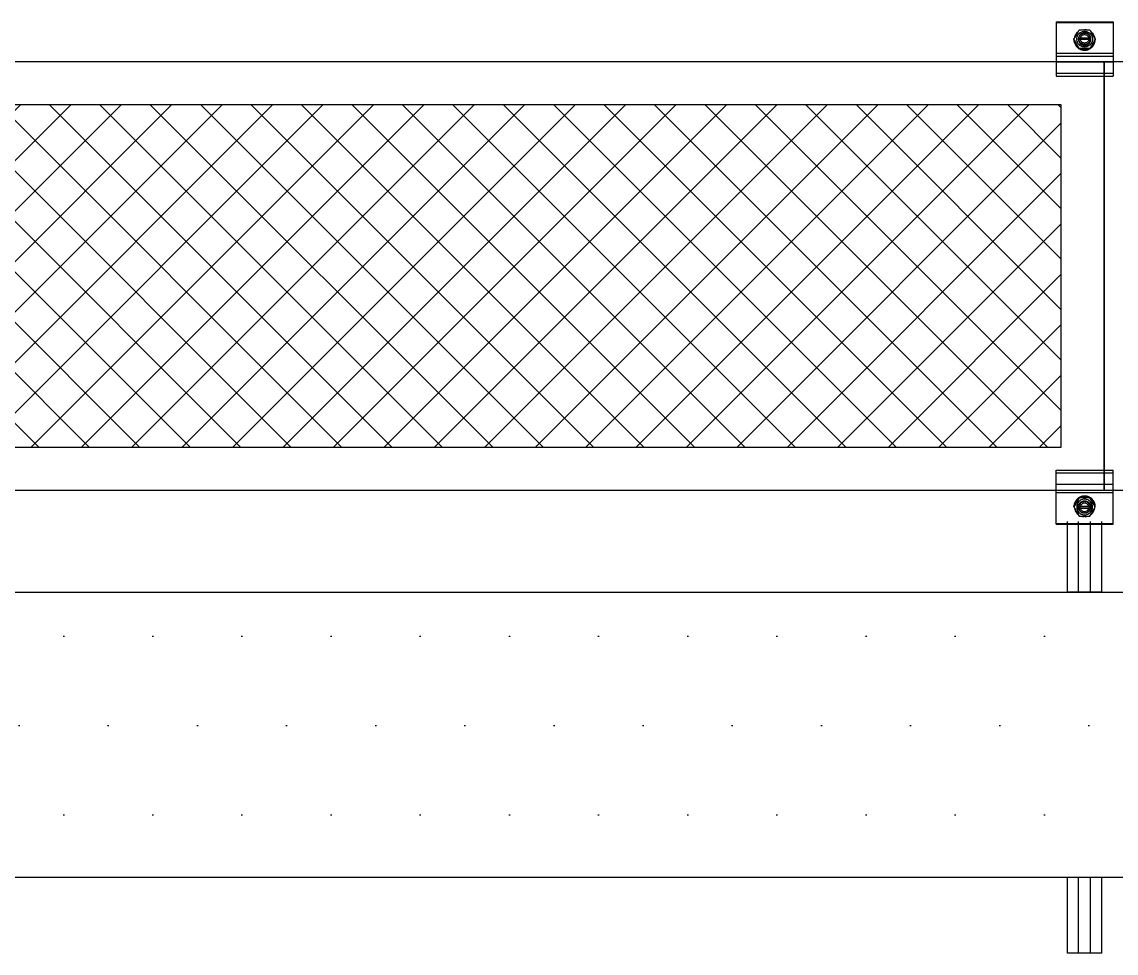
# Model space of a CAD drawing. Header units: millimetres. Extents: x 1732 to 2060, y 1135 to 1322.
# Drawn here: x 1850.17 to 1875.6, y 1264.24 to 1285.88 of the extents above; entities that cross this region are included whole.
import ezdxf

# ---------------------------------------------------------------- set-up
doc = ezdxf.new("R2010")
doc.units = ezdxf.units.MM

# ---------------------------------------------------------------- blocks, each defined once
blk = doc.blocks.new('A$C21b53e3b')
at = {"color": 6, "linetype": 'Continuous'}
for p, q in [((0, 0), (0, 0.04)), ((0.03804, 0.04), (0, 0.04)), ((0.002, 0), (0.002, 0.04)), ((0.01, 0), (0.01, 0.04)), ((0.014, 0), (0.014, 0.04)), ((0.0159, 0.04), (0.0159, 0)), ((0.03757, 0), (0.03757, 0.04)), ((0.03804, 0), (0.03804, 0.04)), ((0.01906, 0.02337), (0.01866, 0.02245)), ((0.01876, 0.02271), (0.01897, 0.02318)), ((0.01883, 0.02277), (0.01904, 0.02324)), ((0.01897, 0.02318), (0.01917, 0.02356)), ((0.01904, 0.02324), (0.01917, 0.02347)), ((0.01917, 0.02354), (0.01906, 0.02337)), ((0.01917, 0.02375), (0.01916, 0.02288)), ((0.01991, 0.02419), (0.01917, 0.02375)), ((0.01939, 0.02375), (0.01917, 0.02375)), ((0.01935, 0.02386), (0.01948, 0.02407)), ((0.01958, 0.02421), (0.01937, 0.02387)), ((0.02015, 0.02419), (0.01939, 0.02375)), ((0.01939, 0.02375), (0.0194, 0.02288)), ((0.01942, 0.0239), (0.01956, 0.02412)), ((0.01948, 0.02407), (0.01978, 0.02448)), ((0.01956, 0.02412), (0.01987, 0.02453)), ((0.02022, 0.02498), (0.01958, 0.02421)), ((0.01978, 0.02448), (0.02011, 0.02487)), ((0.01987, 0.02453), (0.0202, 0.02492)), ((0.02062, 0.0246), (0.01991, 0.02419)), ((0.02011, 0.02487), (0.02047, 0.02524)), ((0.02088, 0.0246), (0.02015, 0.02419)), ((0.0202, 0.02492), (0.02056, 0.02528)), ((0.02095, 0.02566), (0.02022, 0.02498)), ((0.02047, 0.02524), (0.02086, 0.02558)), ((0.02049, 0.02453), (0.02053, 0.02457)), ((0.02053, 0.02457), (0.02087, 0.02492)), ((0.02056, 0.02528), (0.02095, 0.02562)), ((0.02133, 0.02502), (0.02062, 0.0246)), ((0.02086, 0.02558), (0.02126, 0.02589)), ((0.02087, 0.02492), (0.02125, 0.02525)), ((0.0216, 0.02502), (0.02088, 0.0246)), ((0.02177, 0.02623), (0.02095, 0.02566)), ((0.02095, 0.02562), (0.02136, 0.02593)), ((0.02125, 0.02525), (0.02164, 0.02555)), ((0.02126, 0.02589), (0.02169, 0.02618)), ((0.02179, 0.02361), (0.02132, 0.02298)), ((0.02203, 0.02542), (0.02133, 0.02502)), ((0.02136, 0.02593), (0.02179, 0.02621)), ((0.02231, 0.02542), (0.0216, 0.02502)), ((0.02164, 0.02555), (0.02206, 0.02583)), ((0.02169, 0.02618), (0.02213, 0.02643)), ((0.02266, 0.02668), (0.02177, 0.02623)), ((0.02179, 0.02621), (0.02224, 0.02646)), ((0.02234, 0.02416), (0.02179, 0.02361)), ((0.02274, 0.02583), (0.02203, 0.02542)), ((0.02206, 0.02583), (0.0225, 0.02607)), ((0.02213, 0.02643), (0.0226, 0.02665)), ((0.02224, 0.02646), (0.0227, 0.02667)), ((0.02302, 0.02583), (0.02231, 0.02542)), ((0.02297, 0.02463), (0.02234, 0.02416)), ((0.0225, 0.02607), (0.02295, 0.02627)), ((0.0226, 0.02665), (0.02307, 0.02684)), ((0.0236, 0.027), (0.02266, 0.02668)), ((0.0227, 0.02667), (0.02318, 0.02686)), ((0.02271, 0.02299), (0.0232, 0.02344)), ((0.02345, 0.02624), (0.02274, 0.02583)), ((0.02295, 0.02627), (0.02341, 0.02645)), ((0.02366, 0.02501), (0.02297, 0.02463)), ((0.02372, 0.02624), (0.02302, 0.02583)), ((0.02355, 0.02306), (0.02306, 0.02257)), ((0.02307, 0.02684), (0.02356, 0.02699)), ((0.02318, 0.02686), (0.02367, 0.02701)), ((0.0232, 0.02344), (0.02374, 0.02381)), ((0.02341, 0.02645), (0.02389, 0.02659)), ((0.02417, 0.02665), (0.02345, 0.02624)), ((0.02412, 0.02346), (0.02355, 0.02306)), ((0.02356, 0.02699), (0.02406, 0.02711)), ((0.02458, 0.02719), (0.0236, 0.027)), ((0.02439, 0.02528), (0.02366, 0.02501)), ((0.02367, 0.02701), (0.02417, 0.02712)), ((0.02443, 0.02665), (0.02372, 0.02624)), ((0.02374, 0.02381), (0.02433, 0.02409)), ((0.02389, 0.02659), (0.02415, 0.02664)), ((0.02406, 0.02711), (0.02457, 0.02719)), ((0.02475, 0.02376), (0.02412, 0.02346)), ((0.02417, 0.02712), (0.02468, 0.0272)), ((0.0249, 0.02707), (0.02417, 0.02665)), ((0.02433, 0.02409), (0.02496, 0.02429)), ((0.02516, 0.02545), (0.02439, 0.02528)), ((0.02514, 0.02707), (0.02443, 0.02665)), ((0.02457, 0.02719), (0.02508, 0.02724)), ((0.02518, 0.02723), (0.02458, 0.02719)), ((0.02468, 0.0272), (0.0252, 0.02724)), ((0.02542, 0.02394), (0.02475, 0.02376)), ((0.02566, 0.02751), (0.0249, 0.02707)), ((0.02496, 0.02429), (0.02561, 0.02439)), ((0.02508, 0.02724), (0.0252, 0.02724)), ((0.02588, 0.02751), (0.02514, 0.02707)), ((0.02594, 0.02551), (0.02516, 0.02545)), ((0.02612, 0.024), (0.02542, 0.02394)), ((0.02561, 0.02439), (0.02627, 0.02439)), ((0.02564, 0.02346), (0.02589, 0.02349)), ((0.02567, 0.02296), (0.02564, 0.02346)), ((0.02588, 0.02751), (0.02566, 0.02751)), ((0.02664, 0.02707), (0.02588, 0.02751)), ((0.02589, 0.02349), (0.02614, 0.0235)), ((0.02672, 0.02545), (0.02594, 0.02551)), ((0.02681, 0.02394), (0.02612, 0.024)), ((0.02614, 0.0235), (0.02639, 0.02349)), ((0.02627, 0.02439), (0.02692, 0.02429)), ((0.02639, 0.02349), (0.02664, 0.02346)), ((0.02674, 0.02715), (0.02646, 0.02718)), ((0.02737, 0.02665), (0.02664, 0.02707)), ((0.02664, 0.02346), (0.02667, 0.02296)), ((0.02664, 0.01654), (0.02664, 0.02346)), ((0.02749, 0.02528), (0.02672, 0.02545)), ((0.02769, 0.02692), (0.02674, 0.02715)), ((0.02748, 0.02376), (0.02681, 0.02394)), ((0.02692, 0.02429), (0.02755, 0.02409)), ((0.02809, 0.02624), (0.02737, 0.02665)), ((0.02811, 0.02346), (0.02748, 0.02376)), ((0.02822, 0.02501), (0.02749, 0.02528)), ((0.02755, 0.02409), (0.02814, 0.02381)), ((0.0286, 0.02657), (0.02769, 0.02692)), ((0.02777, 0.02643), (0.02781, 0.02642)), ((0.02781, 0.02642), (0.02827, 0.02623)), ((0.0288, 0.02583), (0.02809, 0.02624)), ((0.02868, 0.02306), (0.02811, 0.02346)), ((0.02814, 0.02381), (0.02869, 0.02344)), ((0.02891, 0.02463), (0.02822, 0.02501)), ((0.02827, 0.02623), (0.02872, 0.02602)), ((0.02946, 0.0261), (0.0286, 0.02657)), ((0.02917, 0.02257), (0.02868, 0.02306)), ((0.02869, 0.02344), (0.02917, 0.02299)), ((0.02872, 0.02602), (0.02915, 0.02577)), ((0.02951, 0.02542), (0.0288, 0.02583)), ((0.02954, 0.02416), (0.02891, 0.02463)), ((0.02915, 0.02577), (0.02957, 0.0255)), ((0.03024, 0.02552), (0.02946, 0.0261)), ((0.03021, 0.02502), (0.02951, 0.02542)), ((0.0301, 0.02361), (0.02954, 0.02416)), ((0.02957, 0.0255), (0.02996, 0.02519)), ((0.02996, 0.02519), (0.03004, 0.02512)), ((0.03057, 0.02298), (0.0301, 0.02361)), ((0.03092, 0.0246), (0.03021, 0.02502)), ((0.03094, 0.02484), (0.03024, 0.02552)), ((0.03163, 0.02419), (0.03092, 0.0246)), ((0.03131, 0.02438), (0.03094, 0.02484)), ((0.03237, 0.02375), (0.03163, 0.02419)), ((0.03238, 0.02288), (0.03237, 0.02375)), ((0.01823, 0.02022), (0.01826, 0.02073)), ((0.01823, 0.01971), (0.01823, 0.02022)), ((0.01827, 0.0192), (0.01823, 0.01971)), ((0.01838, 0.02149), (0.01824, 0.02051)), ((0.01824, 0.02051), (0.01824, 0.01951)), ((0.01824, 0.01951), (0.01837, 0.01853)), ((0.01826, 0.02073), (0.01833, 0.02124)), ((0.01827, 0.01977), (0.01828, 0.02028)), ((0.01831, 0.01926), (0.01827, 0.01977)), ((0.01834, 0.01869), (0.01827, 0.0192)), ((0.01828, 0.02028), (0.01832, 0.02079)), ((0.01838, 0.01875), (0.01831, 0.01926)), ((0.01832, 0.02079), (0.01839, 0.0213)), ((0.01833, 0.02124), (0.01844, 0.02174)), ((0.01845, 0.01819), (0.01834, 0.01869)), ((0.01837, 0.01853), (0.01864, 0.01757)), ((0.01866, 0.02245), (0.01838, 0.02149)), ((0.01848, 0.01825), (0.01838, 0.01875)), ((0.01839, 0.0213), (0.0185, 0.0218)), ((0.01844, 0.02174), (0.01858, 0.02223)), ((0.01859, 0.0177), (0.01845, 0.01819)), ((0.01862, 0.01776), (0.01848, 0.01825)), ((0.0185, 0.0218), (0.01865, 0.02229)), ((0.01858, 0.02223), (0.01876, 0.02271)), ((0.01877, 0.01722), (0.01859, 0.0177)), ((0.01879, 0.01727), (0.01862, 0.01776)), ((0.01864, 0.01757), (0.01903, 0.01665)), ((0.01865, 0.02229), (0.01883, 0.02277)), ((0.01875, 0.02004), (0.01877, 0.02054)), ((0.01876, 0.01955), (0.01875, 0.02004)), ((0.01881, 0.01905), (0.01876, 0.01955)), ((0.01877, 0.02054), (0.01883, 0.02103)), ((0.01898, 0.01675), (0.01877, 0.01722)), ((0.019, 0.01681), (0.01879, 0.01727)), ((0.0189, 0.01856), (0.01881, 0.01905)), ((0.01883, 0.02103), (0.01893, 0.02152)), ((0.01902, 0.01808), (0.0189, 0.01856)), ((0.01893, 0.02152), (0.01906, 0.022)), ((0.01917, 0.01641), (0.01898, 0.01675)), ((0.01917, 0.0165), (0.019, 0.01681)), ((0.01915, 0.01769), (0.01902, 0.01808)), ((0.01903, 0.01665), (0.01917, 0.01643)), ((0.01906, 0.022), (0.01915, 0.02227)), ((0.01915, 0.02205), (0.01914, 0.02123)), ((0.01914, 0.02123), (0.01914, 0.02041)), ((0.01914, 0.02041), (0.01914, 0.01959)), ((0.01914, 0.01959), (0.01914, 0.01877)), ((0.01914, 0.01877), (0.01915, 0.01795)), ((0.01916, 0.02288), (0.01915, 0.02205)), ((0.01915, 0.01795), (0.01916, 0.01712)), ((0.01916, 0.01712), (0.01917, 0.01625)), ((0.01939, 0.01625), (0.01917, 0.01625)), ((0.01917, 0.01625), (0.01991, 0.01581)), ((0.0195, 0.01587), (0.01932, 0.01616)), ((0.01934, 0.01615), (0.01955, 0.0158)), ((0.0194, 0.01712), (0.01939, 0.01625)), ((0.01939, 0.01625), (0.02015, 0.01581)), ((0.01951, 0.01592), (0.01939, 0.01612)), ((0.0194, 0.02288), (0.01941, 0.02205)), ((0.01941, 0.01795), (0.0194, 0.01712)), ((0.01941, 0.02205), (0.01942, 0.02123)), ((0.01942, 0.01877), (0.01941, 0.01795)), ((0.01942, 0.02123), (0.01942, 0.02041)), ((0.01942, 0.02041), (0.01942, 0.01959)), ((0.01942, 0.01959), (0.01942, 0.01877)), ((0.01981, 0.01546), (0.0195, 0.01587)), ((0.01982, 0.01551), (0.01951, 0.01592)), ((0.01955, 0.0158), (0.02018, 0.01503)), ((0.02014, 0.01507), (0.01981, 0.01546)), ((0.02014, 0.01512), (0.01982, 0.01551)), ((0.01991, 0.01581), (0.02062, 0.0154)), ((0.02015, 0.01581), (0.02088, 0.0154)), ((0.02044, 0.01549), (0.02043, 0.01551)), ((0.0205, 0.02078), (0.02044, 0.02)), ((0.02044, 0.02), (0.0205, 0.01922)), ((0.02078, 0.01513), (0.02044, 0.01549)), ((0.02067, 0.02155), (0.0205, 0.02078)), ((0.0205, 0.01922), (0.02067, 0.01845)), ((0.02062, 0.0154), (0.02133, 0.01498)), ((0.02094, 0.02229), (0.02067, 0.02155)), ((0.02067, 0.01845), (0.02094, 0.01771)), ((0.02088, 0.0154), (0.0216, 0.01498)), ((0.02132, 0.02298), (0.02094, 0.02229)), ((0.02094, 0.01771), (0.02132, 0.01702)), ((0.02132, 0.01702), (0.02179, 0.01639)), ((0.02155, 0.02), (0.02159, 0.02064)), ((0.02159, 0.01936), (0.02155, 0.02)), ((0.02159, 0.02064), (0.02174, 0.02128)), ((0.02174, 0.01872), (0.02159, 0.01936)), ((0.02174, 0.02128), (0.02197, 0.02189)), ((0.02197, 0.01811), (0.02174, 0.01872)), ((0.02179, 0.01639), (0.02234, 0.01584)), ((0.02195, 0.02), (0.02202, 0.01922)), ((0.02197, 0.02189), (0.0223, 0.02247)), ((0.0223, 0.01753), (0.02197, 0.01811)), ((0.02202, 0.01922), (0.02225, 0.01848)), ((0.02218, 0.02069), (0.02212, 0.02)), ((0.02212, 0.02), (0.02218, 0.01931)), ((0.02236, 0.02137), (0.02218, 0.02069)), ((0.02218, 0.01931), (0.02236, 0.01863)), ((0.02225, 0.01848), (0.02261, 0.01779)), ((0.0223, 0.02247), (0.02271, 0.02299)), ((0.02271, 0.01701), (0.0223, 0.01753)), ((0.02234, 0.01584), (0.02297, 0.01537)), ((0.02266, 0.022), (0.02236, 0.02137)), ((0.02236, 0.01863), (0.02266, 0.018)), ((0.02261, 0.01779), (0.02312, 0.01717)), ((0.02306, 0.02257), (0.02266, 0.022)), ((0.02266, 0.018), (0.02306, 0.01743)), ((0.0232, 0.01656), (0.02271, 0.01701)), ((0.02297, 0.01537), (0.02366, 0.01499)), ((0.02306, 0.01743), (0.02355, 0.01694)), ((0.02312, 0.01717), (0.02372, 0.01668)), ((0.02326, 0.02074), (0.02318, 0.02025)), ((0.02318, 0.02025), (0.02318, 0.01975)), ((0.02318, 0.01975), (0.02326, 0.01926)), ((0.02374, 0.01619), (0.0232, 0.01656)), ((0.02342, 0.0212), (0.02326, 0.02074)), ((0.02326, 0.01926), (0.02342, 0.0188)), ((0.02366, 0.02164), (0.02342, 0.0212)), ((0.02342, 0.0188), (0.02366, 0.01836)), ((0.02355, 0.01694), (0.02412, 0.01654)), ((0.02396, 0.02203), (0.02366, 0.02164)), ((0.02366, 0.01836), (0.02396, 0.01797)), ((0.02372, 0.01668), (0.02441, 0.01631)), ((0.02433, 0.01591), (0.02374, 0.01619)), ((0.02432, 0.02236), (0.02396, 0.02203)), ((0.02396, 0.01797), (0.02432, 0.01764)), ((0.02412, 0.01654), (0.02475, 0.01624)), ((0.02474, 0.02264), (0.02432, 0.02236)), ((0.02432, 0.01764), (0.02474, 0.01736)), ((0.02496, 0.01571), (0.02433, 0.01591)), ((0.02441, 0.01631), (0.02515, 0.01608)), ((0.02519, 0.02284), (0.02474, 0.02264)), ((0.02474, 0.01736), (0.02519, 0.01716)), ((0.02475, 0.01624), (0.02542, 0.01606)), ((0.02561, 0.01561), (0.02496, 0.01571)), ((0.02515, 0.01608), (0.02594, 0.016)), ((0.02567, 0.02296), (0.02519, 0.02284)), ((0.02519, 0.01716), (0.02567, 0.01704)), ((0.02542, 0.01606), (0.02612, 0.016)), ((0.02627, 0.01561), (0.02561, 0.01561)), ((0.02564, 0.01654), (0.02567, 0.01704)), ((0.02589, 0.01651), (0.02564, 0.01654)), ((0.02567, 0.02296), (0.02567, 0.01704)), ((0.02614, 0.0165), (0.02589, 0.01651)), ((0.02594, 0.016), (0.02598, 0.016)), ((0.02612, 0.016), (0.02681, 0.01606)), ((0.02639, 0.01651), (0.02614, 0.0165)), ((0.02692, 0.01571), (0.02627, 0.01561)), ((0.02664, 0.01654), (0.02639, 0.01651)), ((0.02667, 0.01704), (0.02664, 0.01654)), ((0.02667, 0.02296), (0.02667, 0.01704)), ((0.02715, 0.02284), (0.02667, 0.02296)), ((0.02667, 0.01704), (0.02715, 0.01716)), ((0.02681, 0.01606), (0.02748, 0.01624)), ((0.02755, 0.01591), (0.02692, 0.01571)), ((0.0276, 0.02264), (0.02715, 0.02284)), ((0.02715, 0.01716), (0.0276, 0.01736)), ((0.02748, 0.01624), (0.02811, 0.01654)), ((0.02814, 0.01619), (0.02755, 0.01591)), ((0.02801, 0.02236), (0.0276, 0.02264)), ((0.0276, 0.01736), (0.02801, 0.01764)), ((0.02837, 0.02203), (0.02801, 0.02236)), ((0.02801, 0.01764), (0.02837, 0.01797)), ((0.02811, 0.01654), (0.02868, 0.01694)), ((0.02869, 0.01656), (0.02814, 0.01619)), ((0.02822, 0.01499), (0.02891, 0.01537)), ((0.02868, 0.02164), (0.02837, 0.02203)), ((0.02837, 0.01797), (0.02868, 0.01836)), ((0.02891, 0.0212), (0.02868, 0.02164)), ((0.02868, 0.01836), (0.02891, 0.0188)), ((0.02868, 0.01694), (0.02917, 0.01743)), ((0.02917, 0.01701), (0.02869, 0.01656)), ((0.02907, 0.02074), (0.02891, 0.0212)), ((0.02891, 0.0188), (0.02907, 0.01926)), ((0.02891, 0.01537), (0.02954, 0.01584)), ((0.02915, 0.02025), (0.02907, 0.02074)), ((0.02907, 0.01926), (0.02915, 0.01975)), ((0.02915, 0.01975), (0.02915, 0.02025)), ((0.02917, 0.02299), (0.02958, 0.02247)), ((0.02957, 0.022), (0.02917, 0.02257)), ((0.02917, 0.01743), (0.02957, 0.018)), ((0.02958, 0.01753), (0.02917, 0.01701)), ((0.02954, 0.01584), (0.0301, 0.01639)), ((0.02987, 0.02137), (0.02957, 0.022)), ((0.02957, 0.018), (0.02987, 0.01863)), ((0.02958, 0.02247), (0.02991, 0.02189)), ((0.02991, 0.01811), (0.02958, 0.01753)), ((0.03005, 0.02069), (0.02987, 0.02137)), ((0.02987, 0.01863), (0.03005, 0.01931)), ((0.02991, 0.02189), (0.03015, 0.02128)), ((0.03015, 0.01872), (0.02991, 0.01811)), ((0.03011, 0.02), (0.03005, 0.02069)), ((0.03005, 0.01931), (0.03011, 0.02)), ((0.0301, 0.01639), (0.03057, 0.01702)), ((0.03015, 0.02128), (0.03029, 0.02064)), ((0.03029, 0.01936), (0.03015, 0.01872)), ((0.03022, 0.01498), (0.03092, 0.0154)), ((0.03029, 0.02064), (0.03033, 0.02)), ((0.03033, 0.02), (0.03029, 0.01936)), ((0.03094, 0.02229), (0.03057, 0.02298)), ((0.03057, 0.01702), (0.03094, 0.01771)), ((0.03084, 0.01513), (0.03115, 0.01553)), ((0.03092, 0.0154), (0.03163, 0.01581)), ((0.03122, 0.02155), (0.03094, 0.02229)), ((0.03094, 0.01771), (0.03122, 0.01845)), ((0.03138, 0.02078), (0.03122, 0.02155)), ((0.03122, 0.01845), (0.03138, 0.01922)), ((0.03144, 0.02), (0.03138, 0.02078)), ((0.03138, 0.01922), (0.03144, 0.02)), ((0.03163, 0.01581), (0.03237, 0.01625)), ((0.03237, 0.01625), (0.03238, 0.01712)), ((0.03239, 0.02205), (0.03238, 0.02288)), ((0.03238, 0.01712), (0.03239, 0.01795)), ((0.03241, 0.02233), (0.03239, 0.0224)), ((0.0324, 0.02123), (0.03239, 0.02205)), ((0.03239, 0.01795), (0.0324, 0.01877)), ((0.03239, 0.01796), (0.03256, 0.01856)), ((0.0324, 0.02041), (0.0324, 0.02123)), ((0.0324, 0.02044), (0.03243, 0.02044)), ((0.0324, 0.01959), (0.0324, 0.02041)), ((0.0324, 0.02031), (0.03245, 0.02031)), ((0.03246, 0.01969), (0.0324, 0.0197)), ((0.03242, 0.0196), (0.0324, 0.0196)), ((0.0324, 0.01877), (0.0324, 0.01959)), ((0.03245, 0.01947), (0.0324, 0.01947)), ((0.0324, 0.01947), (0.0324, 0.01947)), ((0.03267, 0.02139), (0.03241, 0.02233)), ((0.03245, 0.0196), (0.03242, 0.0196)), ((0.03243, 0.02044), (0.03251, 0.02044)), ((0.03245, 0.02031), (0.0325, 0.02031)), ((0.03245, 0.01969), (0.03249, 0.01969)), ((0.03248, 0.0196), (0.03245, 0.0196)), ((0.0325, 0.01947), (0.03245, 0.01947)), ((0.03249, 0.01969), (0.03246, 0.01969)), ((0.03251, 0.01961), (0.03248, 0.0196)), ((0.03249, 0.01969), (0.03251, 0.01968)), ((0.03251, 0.01969), (0.03249, 0.01969)), ((0.0325, 0.02031), (0.03255, 0.02031)), ((0.03255, 0.01947), (0.0325, 0.01947)), ((0.03251, 0.02044), (0.03256, 0.02044)), ((0.03254, 0.01968), (0.03251, 0.01969)), ((0.03251, 0.01968), (0.03255, 0.01962)), ((0.03256, 0.01967), (0.03251, 0.01968)), ((0.03253, 0.01961), (0.03251, 0.01961)), ((0.03254, 0.01961), (0.03253, 0.01961)), ((0.03256, 0.01967), (0.03254, 0.01968)), ((0.03255, 0.01961), (0.03254, 0.01961)), ((0.03255, 0.02031), (0.03259, 0.02032)), ((0.0326, 0.01961), (0.03255, 0.01962)), ((0.03255, 0.01962), (0.03255, 0.01962)), ((0.03255, 0.01962), (0.03255, 0.01962)), ((0.03255, 0.01962), (0.03255, 0.01961)), ((0.03258, 0.01948), (0.03255, 0.01947)), ((0.03256, 0.02044), (0.03261, 0.02045)), ((0.0326, 0.01964), (0.03256, 0.01967)), ((0.03259, 0.01965), (0.03256, 0.01967)), ((0.03256, 0.01856), (0.03268, 0.01949)), ((0.03262, 0.01948), (0.03258, 0.01948)), ((0.03259, 0.02032), (0.03262, 0.02032)), ((0.03261, 0.01963), (0.03259, 0.01965)), ((0.03265, 0.01958), (0.0326, 0.01961)), ((0.03261, 0.02045), (0.03265, 0.02045)), ((0.03266, 0.01957), (0.03261, 0.01963)), ((0.03262, 0.02032), (0.03265, 0.02032)), ((0.03264, 0.01948), (0.03262, 0.01948)), ((0.03266, 0.01948), (0.03264, 0.01948)), ((0.03265, 0.02045), (0.03269, 0.02045)), ((0.03265, 0.02032), (0.03268, 0.02033)), ((0.03266, 0.01957), (0.03265, 0.01958)), ((0.03267, 0.01954), (0.03266, 0.01957)), ((0.03267, 0.01948), (0.03266, 0.01948)), ((0.03279, 0.02046), (0.03267, 0.02139)), ((0.03268, 0.01949), (0.03267, 0.01954)), ((0.03268, 0.01948), (0.03267, 0.01948)), ((0.03268, 0.02033), (0.0327, 0.02033)), ((0.03268, 0.01949), (0.03268, 0.01948)), ((0.03268, 0.01949), (0.03268, 0.01949)), ((0.03269, 0.02045), (0.03273, 0.02045)), ((0.0327, 0.02033), (0.03273, 0.02035)), ((0.03273, 0.02045), (0.03275, 0.02046)), ((0.03273, 0.02035), (0.03276, 0.02038)), ((0.03275, 0.02046), (0.03277, 0.02046)), ((0.03276, 0.02038), (0.03278, 0.02042)), ((0.03277, 0.02046), (0.03278, 0.02046)), ((0.03278, 0.02046), (0.03279, 0.02046)), ((0.03278, 0.02042), (0.03279, 0.02046)), ((0.03279, 0.02046), (0.03279, 0.02046)), ((0.0205, 0.01475), (0.02014, 0.01512)), ((0.0205, 0.01471), (0.02014, 0.01507)), ((0.02018, 0.01503), (0.0209, 0.01436)), ((0.02088, 0.01441), (0.0205, 0.01475)), ((0.02088, 0.01437), (0.0205, 0.01471)), ((0.02115, 0.0148), (0.02078, 0.01513)), ((0.02129, 0.0141), (0.02088, 0.01441)), ((0.02129, 0.01406), (0.02088, 0.01437)), ((0.0209, 0.01436), (0.02172, 0.01379)), ((0.02154, 0.0145), (0.02115, 0.0148)), ((0.02171, 0.01382), (0.02129, 0.0141)), ((0.02172, 0.01378), (0.02129, 0.01406)), ((0.02133, 0.01498), (0.02203, 0.01458)), ((0.02195, 0.01422), (0.02154, 0.0145)), ((0.0216, 0.01498), (0.02231, 0.01458)), ((0.02216, 0.01357), (0.02171, 0.01382)), ((0.02172, 0.01379), (0.0226, 0.01333)), ((0.02216, 0.01354), (0.02172, 0.01378)), ((0.02238, 0.01397), (0.02195, 0.01422)), ((0.02203, 0.01458), (0.02274, 0.01417)), ((0.02262, 0.01335), (0.02216, 0.01357)), ((0.02263, 0.01332), (0.02216, 0.01354)), ((0.02231, 0.01458), (0.02302, 0.01417)), ((0.02283, 0.01376), (0.02238, 0.01397)), ((0.0226, 0.01333), (0.02354, 0.01301)), ((0.02309, 0.01316), (0.02262, 0.01335)), ((0.0231, 0.01314), (0.02263, 0.01332)), ((0.02274, 0.01417), (0.02345, 0.01376)), ((0.02329, 0.01358), (0.02283, 0.01376)), ((0.02302, 0.01417), (0.02372, 0.01376)), ((0.02358, 0.01301), (0.02309, 0.01316)), ((0.02359, 0.01299), (0.0231, 0.01314)), ((0.02376, 0.01343), (0.02329, 0.01358)), ((0.02345, 0.01376), (0.02417, 0.01335)), ((0.02354, 0.01301), (0.02451, 0.01281)), ((0.02408, 0.01289), (0.02358, 0.01301)), ((0.02409, 0.01288), (0.02359, 0.01299)), ((0.02366, 0.01499), (0.02439, 0.01472)), ((0.02372, 0.01376), (0.02443, 0.01335)), ((0.02418, 0.01334), (0.02376, 0.01343)), ((0.02458, 0.01281), (0.02408, 0.01289)), ((0.02459, 0.0128), (0.02409, 0.01288)), ((0.02417, 0.01335), (0.0249, 0.01293)), ((0.02439, 0.01472), (0.02516, 0.01455)), ((0.02443, 0.01335), (0.02514, 0.01293)), ((0.02451, 0.01281), (0.02518, 0.01277)), ((0.02509, 0.01276), (0.02458, 0.01281)), ((0.0251, 0.01276), (0.02459, 0.0128)), ((0.0249, 0.01293), (0.02566, 0.01249)), ((0.0252, 0.01276), (0.02509, 0.01276)), ((0.0252, 0.01276), (0.0251, 0.01276)), ((0.02514, 0.01293), (0.02588, 0.01249)), ((0.02516, 0.01455), (0.02594, 0.01449)), ((0.02588, 0.01249), (0.02566, 0.01249)), ((0.02588, 0.01249), (0.02664, 0.01293)), ((0.02594, 0.01449), (0.02672, 0.01455)), ((0.02647, 0.01283), (0.02667, 0.01285)), ((0.02664, 0.01293), (0.02737, 0.01335)), ((0.02667, 0.01285), (0.02761, 0.01307)), ((0.02672, 0.01455), (0.02749, 0.01472)), ((0.02737, 0.01335), (0.02809, 0.01376)), ((0.02749, 0.01472), (0.02822, 0.01499)), ((0.02761, 0.01307), (0.02852, 0.01342)), ((0.02813, 0.01373), (0.0279, 0.01365)), ((0.02809, 0.01376), (0.0288, 0.01417)), ((0.02857, 0.01394), (0.02813, 0.01373)), ((0.02852, 0.01342), (0.02936, 0.01389)), ((0.02901, 0.01418), (0.02857, 0.01394)), ((0.0288, 0.01417), (0.02951, 0.01458)), ((0.02942, 0.01445), (0.02901, 0.01418)), ((0.02936, 0.01389), (0.03014, 0.01446)), ((0.02979, 0.01474), (0.02942, 0.01445)), ((0.02951, 0.01458), (0.03022, 0.01498)), ((0.03014, 0.01446), (0.03084, 0.01513)), ((0.03804, 0), (0, 0))]:
    blk.add_line(p, q, dxfattribs=at)
blk = doc.blocks.new('G$C7D58528E')
h = blk.add_hatch()
h.set_pattern_fill('ANSI37', color=10, scale=0.2)
h.set_pattern_definition([(45, (-3.06, 0.901543), (-0.01767767, 0.01767767), []), (135, (-3.06, 0.901543), (-0.01767767, -0.01767767), [])])
h.paths.add_polyline_path([(-3.06, 0.30154), (-3.06, 0.54154), (-6.06, 0.54154), (-6.06, 0.30154), (-3.06, 0.30154)])
h = blk.add_hatch()
h.set_pattern_fill('DOTS', color=3)
h.set_pattern_definition([(0, (-167415.82946, -60016.96351), (0.03125, 0.0625), [0, -0.0625])])
h.paths.add_polyline_path([(-1.04618, 0.2), (-1.04618, 0), (-4.04618, 0), (-4.04618, 0.2)])
at = {"color": 6, "linetype": 'Continuous'}
for p, q in [((-3.06368, 0.59958), (-3.06368, 0.56154)), ((-3.02368, 0.59958), (-3.02368, 0.56154))]:
    blk.add_line(p, q, dxfattribs=at)
at = {"color": 8, "linetype": 'Continuous'}
for p, q in [((-3.05568, 0.2), (-3.05568, 0.2495)), ((-3.04793, 0.2), (-3.04793, 0.2495)), ((-3.03943, 0.2), (-3.03943, 0.2495)), ((-3.03168, 0.2), (-3.03168, 0.2495)), ((-3.03168, 0.2), (-3.05568, 0.2)), ((-3.05568, -0.053), (-3.05568, 0)), ((-3.04793, -0.053), (-3.04793, 0)), ((-3.03943, -0.053), (-3.03943, 0)), ((-3.03168, -0.053), (-3.03168, 0)), ((-3.03168, -0.053), (-3.05568, -0.053))]:
    blk.add_line(p, q, dxfattribs=at)
at = {"color": 10}
for points in [[(-3.03, 0.27154), (-3.03, 0.57154), (-6.09, 0.57154), (-6.09, 0.27154)], [(0.03, 0.27154), (0.03, 0.57154), (-3.03, 0.57154), (-3.03, 0.27154)], [(-3.06, 0.30154), (-3.06, 0.54154), (-6.06, 0.54154), (-6.06, 0.30154)], [(-3.06, 0.30154), (-3.06, 0.54154), (-6.06, 0.54154), (-6.06, 0.30154)]]:
    blk.add_lwpolyline(points, close=True, dxfattribs=at)
at = {"color": 3}
blk.add_lwpolyline([(-1.04618, 0.2), (-1.04618, 0), (-4.04618, 0), (-4.04618, 0.2)], close=True, dxfattribs=at)
at = {"xscale": -1, "rotation": 270}
blk.add_blockref('A$C21b53e3b', (-3.06368, 0.56154), dxfattribs=at)
at = {"rotation": 270}
blk.add_blockref('A$C21b53e3b', (-3.06368, 0.28554), dxfattribs=at)

msp = doc.modelspace()

# ---------------------------------------------------------------- block references
at = {"xscale": 33.15859415608583, "yscale": 33.15859415608583, "zscale": 33.15859415608583}
msp.add_blockref('G$C7D58528E', (1975.795, 1265.996), dxfattribs=at)

doc.saveas('drawing.dxf')
